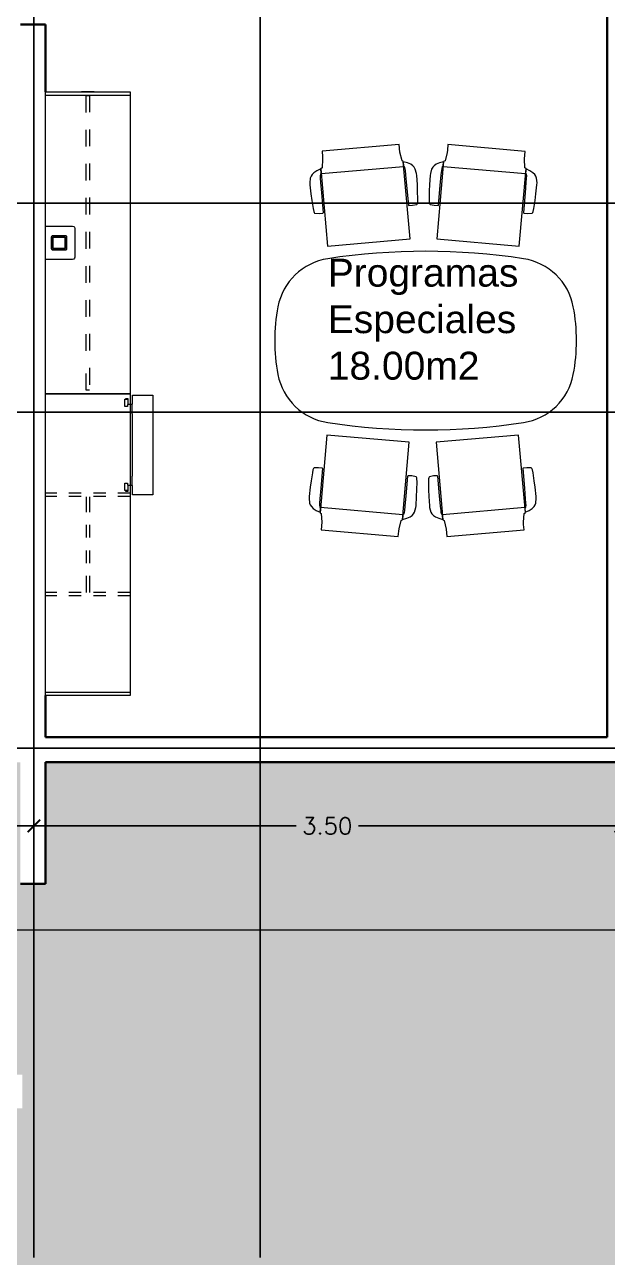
# Model space of a CAD drawing. Header units: inches. Extents: x -6 to 158, y 10 to 161.
# Drawn here: x 36.34 to 39.81, y 76.43 to 83.78 of the extents above; entities that cross this region are included whole.
import ezdxf

# ---------------------------------------------------------------- set-up
doc = ezdxf.new("R2010")
doc.units = ezdxf.units.IN
doc.header["$MEASUREMENT"] = 0
for name, pattern in [('Dash', [6, 3, -3]), ('IMPORT-AI-Linetype-8', [7811.371918, 4882.107551, -976.421456, 976.421456, -976.421456]), ('Overhead', [3.96875, 2.38125, -1.5875])]:
    doc.linetypes.add(name, pattern=pattern)
for name, color, linetype, lineweight in [('A-FLOR', 5, 'Continuous', 9), ('A-WALL', 5, 'Continuous', 9), ('I-FURN', 2, 'Continuous', 9), ('I-FURN-PNLS', 2, 'Continuous', 9), ('I-FURN-PNLS-HDLN', 1, 'Dash', 9)]:
    doc.layers.add(name, color=color, linetype=linetype, lineweight=lineweight)
for name, color, linetype in [('HATCH ACERA QUIRIBI', 33, 'FENCELINE1'), ('HATCH ZONA VERDE QUIRIBI', 119, 'FENCELINE1'), ('ZUCA-EJES', 251, 'Continuous')]:
    doc.layers.add(name, color=color, linetype=linetype)
doc.layers.add('Sector terreno natural', color=7, linetype='Continuous', lineweight=13, true_color=0xa28c7c)
doc.styles.add('DETALLES$0$DETALLES$0$TEXTO GENERAL', font='romans.shx')
doc.styles.get("Standard").update_dxf_attribs({"font": 'arial.ttf'})
doc.linetypes.add('FENCELINE1', pattern='A,0.25,-0.1,[133,ltypeshp.shx,S=0.1,R=0,X=-0.1,Y=0],-0.1,1', length=1.45)
doc.dimstyles.new('DISTRIBUCIÓN$0$PLANTA ARQUITECTONICA$0$STANDARD', dxfattribs={"dimscale": 0, "dimtxt": 0.1, "dimasz": 0.075, "dimexe": 0.0333, "dimexo": 0.0333, "dimgap": 0.0333, "dimtad": 0, "dimtih": 1, "dimtoh": 1, "dimzin": 0, "dimdsep": 46, "dimtxsty": 'DETALLES$0$DETALLES$0$TEXTO GENERAL', "dimblk": 'DISTRIBUCIÓN$0$PLANTA ARQUITECTONICA$0$_ARCHTICK', "dimcen": 0.0333, "dimdle": 0.0333, "dimclrd": 124, "dimclre": 124, "dimclrt": 1, "dimaunit": 1, "dimadec": 0, "dimazin": 0, "dimtfac": 1, "dimtix": 1, "dimtmove": 2, "dimatfit": 3, "dimfxl": 2, "dimtolj": 1, "dimtzin": 0, "dimarcsym": 0})

# ---------------------------------------------------------------- blocks, each defined once
blk = doc.blocks.new('HermanMiller_Seating_Setu_MultipurposeChair - Suspended Upholstery Ribbon Arms 5-Star Base Standard Height Range w_ Casters-601330-Level 1')
at = {"layer": 'I-FURN', "color": 251}
for p, q in [((-174.7, 301.3), (-185, 289.7)), ((-165.4, 308.8), (-174.7, 301.3)), ((-154.6, 314.3), (-165.4, 308.8)), ((-126.8, 319.4), (-154.6, 314.3)), ((-116, 319.6), (-126.8, 319.4)), ((-60.9, 318.6), (-116, 319.6)), ((-21, 316.6), (-60.9, 318.6)), ((26.5, 313.3), (-21, 316.6)), ((44.8, 311.3), (26.5, 313.3)), ((51.6, 309.1), (44.8, 311.3)), ((54.6, 307), (51.6, 309.1)), ((56.1, 304.8), (54.6, 307)), ((59.4, 279.4), (56.1, 304.8)), ((-262.9, 231.9), (-308.2, 231.9)), ((-308.2, 231.9), (-308.2, -229.9)), ((-210.4, 239.9), (-262.9, 231.9)), ((-206.5, 246.7), (-210.4, 239.9)), ((258.5, 246.7), (-206.5, 246.7)), ((-194.6, 270.6), (-203.9, 246.8)), ((-203.9, 246.8), (-178.5, 246.8)), ((-185, 289.7), (-194.6, 270.6)), ((-178.5, 246.8), (-174.5, 249.8)), ((-176.4, -246.7), (-176.4, 246.7)), ((-174.5, 249.8), (-161.4, 252.6)), ((-161.4, 252.6), (-150.1, 253.3)), ((-150.1, 253.3), (-124.5, 253.3)), ((-124.5, 253.3), (-60.9, 253.8)), ((-60.9, 253.8), (56.6, 254.3)), ((56.6, 254.3), (58.9, 257.1)), ((58.9, 257.1), (59.4, 279.4)), ((258.5, -246.7), (258.5, 246.7)), ((-308.2, -229.9), (-275.8, -229.9)), ((-275.8, -229.9), (-261.7, -230.9)), ((-261.7, -230.9), (-210.3, -238.3)), ((-210.3, -238.3), (-205.2, -246.7)), ((-205.2, -246.7), (258.5, -246.7)), ((-178.5, -246.7), (-203.9, -246.7)), ((-203.9, -246.7), (-194.6, -270.6)), ((-194.6, -270.6), (-185, -289.7)), ((-185, -289.7), (-174.7, -301.2)), ((-174.5, -249.7), (-178.5, -246.7)), ((-161.4, -252.5), (-174.5, -249.7)), ((-150.1, -253.3), (-161.4, -252.5)), ((-124.5, -253.3), (-150.1, -253.3)), ((-60.9, -253.8), (-124.5, -253.3)), ((56.6, -254.3), (-60.9, -253.8)), ((56.1, -304.7), (59.4, -279.4)), ((58.9, -257), (56.6, -254.3)), ((59.4, -279.4), (58.9, -257)), ((-174.7, -301.2), (-165.4, -308.7)), ((-165.4, -308.7), (-154.6, -314.3)), ((-154.6, -314.3), (-126.8, -319.3)), ((-126.8, -319.3), (-116, -319.5)), ((-116, -319.5), (-60.9, -318.5)), ((-60.9, -318.5), (-21, -316.5)), ((-21, -316.5), (26.5, -313.3)), ((26.5, -313.3), (44.8, -311.2)), ((44.8, -311.2), (51.6, -309)), ((51.6, -309), (54.6, -307)), ((54.6, -307), (56.1, -304.7))]:
    blk.add_line(p, q, dxfattribs=at)
blk = doc.blocks.new('HermanMiller_Locale_BRDCT_DoubleColumnTableOval - Lam 42D 72W No Cutout casters-583330-Level 1')
at = {"layer": 'I-FURN-PNLS', "color": 251}
for centre, radius, start, end in [((0, -3321.6), 3854.4, 81.29264, 98.70736), ((-529.3, 134.7), 357.9, 98.70736, 169.17574), ((529.3, 134.7), 357.9, 10.82426, 81.29264), ((175.2, 0), 1075.2, 169.17574, 190.82426), ((-175.2, 0), 1075.2, 349.17574, 10.82426), ((-529.3, -134.7), 357.9, 190.82426, 261.29264), ((529.3, -134.7), 357.9, 278.70736, 349.17574), ((0, 3321.6), 3854.5, 261.29264, 278.70736)]:
    blk.add_arc(centre, radius, start, end, dxfattribs=at)
blk = doc.blocks.new('HermanMiller_Locale_BRWUF_WorkbaseFullDisplay - Lam WB Lam Upper Left Fin End Alt Doors WB Cutout-601441-Level 1')
at = {"layer": 'I-FURN-PNLS', "color": 251}
for p, q in [((0, 252.5), (1800, 252.5)), ((0, -252.5), (0, 252.5)), ((20.3, 252.5), (20.3, -252.5)), ((1800, 252.5), (1800, -252.5)), ((-2.9, 37.4), (-2.9, 38.3)), ((-2.9, 38.3), (0, 38.3)), ((-2.9, 37.5), (0, 37.5)), ((-2.9, -37.5), (-2.9, 37.4)), ((0, 37.4), (-2.9, 37.4)), ((-2.9, -38.3), (-2.9, -37.5)), ((-2.9, -37.5), (0, -37.5)), ((0, -37.5), (-2.9, -37.5)), ((0, -38.3), (-2.9, -38.3)), ((800, -91.9), (802, -84.4)), ((800, -232.2), (800, -91.9)), ((802, -84.4), (807.5, -78.9)), ((807.5, -78.9), (815, -76.9)), ((815, -76.9), (985, -76.9)), ((855.4, -135.5), (856.4, -131.7)), ((855.4, -208.4), (855.4, -135.5)), ((856.4, -131.7), (859.8, -128.3)), ((859.8, -128.3), (863.5, -127.3)), ((863.2, -135.7), (863, -136.5)), ((863, -136.5), (863, -207.4)), ((863.8, -135.1), (863.2, -135.7)), ((863.5, -127.3), (936.5, -127.3)), ((864.5, -134.9), (863.8, -135.1)), ((935.5, -134.9), (864.5, -134.9)), ((866.3, -208.6), (866.3, -135.2)), ((866.3, -135.2), (933.1, -135.2)), ((933.1, -135.2), (933.1, -208.6)), ((936.2, -135.1), (935.5, -134.9)), ((936.8, -135.7), (936.2, -135.1)), ((936.5, -127.3), (940.2, -128.3)), ((937, -136.5), (936.8, -135.7)), ((937, -207.4), (937, -136.5)), ((940.2, -128.3), (943.6, -131.7)), ((943.6, -131.7), (944.6, -135.5)), ((944.6, -135.5), (944.6, -208.4)), ((985, -76.9), (992.5, -78.9)), ((992.5, -78.9), (998, -84.4)), ((998, -84.4), (1000, -91.9)), ((1000, -91.9), (1000, -232.2)), ((856.4, -212.1), (855.4, -208.4)), ((859.8, -215.5), (856.4, -212.1)), ((863.5, -216.5), (859.8, -215.5)), ((863, -207.4), (863.2, -208.1)), ((863.2, -208.1), (863.8, -208.7)), ((936.5, -216.5), (863.5, -216.5)), ((863.8, -208.7), (864.5, -208.9)), ((864.5, -208.9), (935.5, -208.9)), ((933.1, -208.6), (866.3, -208.6)), ((935.5, -208.9), (936.2, -208.7)), ((936.2, -208.7), (936.8, -208.1)), ((940.2, -215.5), (936.5, -216.5)), ((936.8, -208.1), (937, -207.4)), ((943.6, -212.1), (940.2, -215.5)), ((944.6, -208.4), (943.6, -212.1)), ((1800, -252.5), (0, -252.5)), ((800, -252.5), (800, -232.2)), ((1000, -252.5), (800, -252.5)), ((1000, -232.2), (1000, -252.5))]:
    blk.add_line(p, q, dxfattribs=at)
at = {"layer": 'I-FURN-PNLS-HDLN', "color": 251}
for p, q in [((20.8, 9.7), (122.4, 9.7)), ((20.8, -9.6), (20.8, 9.7)), ((224, 9.7), (325.6, 9.7)), ((427.2, 9.7), (528.8, 9.7)), ((630.4, 9.7), (732, 9.7)), ((833.6, 9.7), (935.2, 9.7)), ((1036.8, 9.7), (1138.4, 9.7)), ((1240, 9.7), (1341.6, 9.7)), ((1443.2, 9.7), (1544.8, 9.7)), ((1646.4, 9.7), (1779.2, 9.7)), ((1779.2, 9.7), (1779.2, -9.6)), ((122.4, -9.6), (20.8, -9.6)), ((325.6, -9.6), (224, -9.6)), ((528.8, -9.6), (427.2, -9.6)), ((732, -9.6), (630.4, -9.6)), ((935.2, -9.6), (833.6, -9.6)), ((1138.4, -9.6), (1036.8, -9.6)), ((1341.6, -9.6), (1240, -9.6)), ((1544.8, -9.6), (1443.2, -9.6)), ((1779.2, -9.6), (1646.4, -9.6))]:
    blk.add_line(p, q, dxfattribs=at)
blk = doc.blocks.new('HermanMiller_Locale_BRRW_RollingWhiteboard - Rolling Whiteboard-601446-Level 1')
at = {"layer": 'I-FURN-PNLS', "color": 251}
for p, q in [((8.3, 266), (8.3, 387.1)), ((8.3, 387.1), (602.3, 387.1)), ((602.3, 387.1), (602.3, 266)), ((62.5, 266), (8.3, 266)), ((27.9, 238.5), (62.5, 238.5)), ((27.9, 226.7), (27.9, 238.5)), ((30.8, 226.7), (27.9, 226.7)), ((30.8, 235.4), (30.8, 226.7)), ((32.6, 235.4), (30.8, 235.4)), ((32.6, 220.5), (32.6, 235.4)), ((62.5, 238.5), (62.5, 266)), ((65.4, 263.8), (65.4, 235.4)), ((119.4, 263.8), (65.4, 263.8)), ((65.4, 235.4), (76.7, 235.4)), ((76.7, 235.4), (76.7, 220.5)), ((119.4, 266), (119.4, 263.8)), ((491.1, 266), (119.4, 266)), ((491.1, 263.8), (491.1, 266)), ((545.2, 263.8), (491.1, 263.8)), ((533.9, 235.4), (545.2, 235.4)), ((533.9, 220.5), (533.9, 235.4)), ((545.2, 235.4), (545.2, 263.8)), ((548.1, 266), (548.1, 238.5)), ((602.3, 266), (548.1, 266)), ((548.1, 238.5), (582.7, 238.5)), ((577.9, 235.4), (577.9, 220.5)), ((579.8, 235.4), (577.9, 235.4)), ((579.8, 226.7), (579.8, 235.4)), ((582.7, 226.7), (579.8, 226.7)), ((582.7, 238.5), (582.7, 226.7)), ((76.7, 220.5), (32.6, 220.5)), ((577.9, 220.5), (533.9, 220.5))]:
    blk.add_line(p, q, dxfattribs=at)
blk = doc.blocks.new('HermanMiller_Locale_BRWUS_WorkbaseUpperShelving1 - Lam WB Lam Upper Right Fin End Alt Doors-601447-Level 1')
at = {"layer": 'I-FURN-PNLS', "color": 251}
for p, q in [((0, 252.5), (62.5, 252.5)), ((0, -252.5), (0, 252.5)), ((65.4, 252.5), (545.2, 252.5)), ((548.1, 252.5), (1800, 252.5)), ((1779.7, -252.5), (1779.7, 252.5)), ((1800, 252.5), (1800, -252.5)), ((1800, -252.5), (0, -252.5))]:
    blk.add_line(p, q, dxfattribs=at)
at = {"layer": 'I-FURN-PNLS', "color": 251, "linetype": 'Overhead'}
for p, q in [((594.1, 252.5), (594.1, 179.4)), ((613.4, 252.5), (613.4, 179.4)), ((1186.6, 252.5), (1186.6, 179.4)), ((1205.9, 254.8), (1205.9, 179.4)), ((594.1, 106.4), (594.1, 33.3)), ((613.4, 106.4), (613.4, 33.3)), ((1186.6, 106.4), (1186.6, 33.3)), ((1205.9, 106.4), (1205.9, 33.3)), ((614.7, 9.7), (706.2, 9.7)), ((782.4, 9.7), (858.6, 9.7)), ((934.8, 9.7), (1011, 9.7)), ((1087.2, 9.7), (1186.6, 9.7)), ((594.1, -39.8), (594.1, -112.8)), ((613.4, -39.8), (613.4, -112.8)), ((614.7, -9.6), (706.2, -9.6)), ((782.4, -9.6), (858.6, -9.6)), ((934.8, -9.6), (1011, -9.6)), ((1087.2, -9.6), (1186.6, -9.6)), ((1186.6, -39.8), (1186.6, -112.8)), ((1205.9, -39.8), (1205.9, -112.8)), ((594.1, -185.9), (594.1, -252.5)), ((613.4, -185.9), (613.4, -252.5)), ((1186.6, -185.9), (1186.6, -252.5)), ((1205.9, -185.9), (1205.9, -252.5))]:
    blk.add_line(p, q, dxfattribs=at)
blk = doc.blocks.new('DISTRIBUCIÓN$0$PLANTA ARQUITECTONICA$0$_ARCHTICK')
at = {"color": 0, "linetype": 'ByBlock', "const_width": 0.15}
blk.add_lwpolyline([(-0.5, -0.5), (0.5, 0.5)], dxfattribs=at)
blk = doc.blocks.new('*D1002')
at = {"layer": 'Defpoints', "color": 0, "linetype": 'ByBlock', "transparency": 16777216}
for p in [(31.141, 79.468), (36.391, 79.468), (36.391, 79.0036)]:
    blk.add_point(p, dxfattribs=at)
at = {"layer": 'HATCH ACERA QUIRIBI', "color": 124, "linetype": 'ByBlock', "lineweight": -2, "transparency": 16777216}
for p, q in [((31.141, 79.4347), (31.141, 78.9703)), ((36.391, 79.4347), (36.391, 78.9703)), ((31.1077, 79.0036), (33.5803, 79.0036)), ((36.4243, 79.0036), (33.9517, 79.0036))]:
    blk.add_line(p, q, dxfattribs=at)
at = {"layer": 'HATCH ACERA QUIRIBI', "color": 124, "linetype": 'ByBlock', "lineweight": -2, "transparency": 16777216, "xscale": 0.075, "yscale": 0.075, "zscale": 0.075, "rotation": 180}
blk.add_blockref('DISTRIBUCIÓN$0$PLANTA ARQUITECTONICA$0$_ARCHTICK', (31.141, 79.0036), dxfattribs=at)
at = {"layer": 'HATCH ACERA QUIRIBI', "color": 124, "linetype": 'ByBlock', "lineweight": -2, "transparency": 16777216, "xscale": 0.075, "yscale": 0.075, "zscale": 0.075}
blk.add_blockref('DISTRIBUCIÓN$0$PLANTA ARQUITECTONICA$0$_ARCHTICK', (36.391, 79.0036), dxfattribs=at)
at = {"layer": 'HATCH ACERA QUIRIBI', "color": 1, "linetype": 'ByBlock', "transparency": 16777216, "insert": (33.766, 79.0036), "char_height": 0.1, "attachment_point": 5, "style": 'DETALLES$0$DETALLES$0$TEXTO GENERAL'}
blk.add_mtext('\\A1;5.25', dxfattribs=at)
blk = doc.blocks.new('*D1003')
at = {"layer": 'Defpoints', "color": 0, "transparency": 16777216}
for p in [(36.391, 79.468), (39.891, 79.468), (39.891, 79.0036)]:
    blk.add_point(p, dxfattribs=at)
at = {"layer": 'Sector terreno natural', "color": 124, "lineweight": -2, "transparency": 16777216}
for p, q in [((36.391, 79.4347), (36.391, 78.9703)), ((39.891, 79.4347), (39.891, 78.9703)), ((36.3577, 79.0036), (37.9553, 79.0036)), ((39.9243, 79.0036), (38.3267, 79.0036))]:
    blk.add_line(p, q, dxfattribs=at)
at = {"layer": 'Sector terreno natural', "color": 124, "lineweight": -2, "transparency": 16777216, "xscale": 0.075, "yscale": 0.075, "zscale": 0.075, "rotation": 180}
blk.add_blockref('DISTRIBUCIÓN$0$PLANTA ARQUITECTONICA$0$_ARCHTICK', (36.391, 79.0036), dxfattribs=at)
at = {"layer": 'Sector terreno natural', "color": 124, "lineweight": -2, "transparency": 16777216, "xscale": 0.075, "yscale": 0.075, "zscale": 0.075}
blk.add_blockref('DISTRIBUCIÓN$0$PLANTA ARQUITECTONICA$0$_ARCHTICK', (39.891, 79.0036), dxfattribs=at)
at = {"layer": 'Sector terreno natural', "color": 1, "transparency": 16777216, "insert": (38.141, 79.0036), "char_height": 0.1, "attachment_point": 5, "style": 'DETALLES$0$DETALLES$0$TEXTO GENERAL'}
blk.add_mtext('\\A1;3.50', dxfattribs=at)

msp = doc.modelspace()

# ---------------------------------------------------------------- hatches: boundary and pattern name
at = {"layer": 'HATCH ACERA QUIRIBI', "linetype": 'ByBlock'}
h = msp.add_hatch(dxfattribs=at)
h.set_pattern_fill('AR-SAND', color=33, scale=0.005)
h.set_pattern_definition([(37.5, (-2717.0635, -1543.11324), (-0.008000156, 0.244706619), [0, -0.19304, 0, -0.2159, 0, -0.206375]), (7.5, (-2717.0635, -1543.11324), (0.22476164, 0.35841255), [0, -0.10414, 0, -0.17399, 0, -0.066675]), (327.5, (-2717.2197, -1543.11324), (0.395496185, 0.000718592), [0, -0.0635, 0, -0.2286, 0, -0.29845]), (317.5, (-2717.2197, -1543.11324), (0.381778226, 0.11146466), [0, -0.03175, 0, -0.14986, 0, -0.17145])])
h.paths.add_polyline_path([(20.0346, 112.3765), (20.7064, 97.4211), (20.7064, 84.3621), (20.7064, 67.7191), (26.7389, 69.4585), (35.0142, 71.8447), (44.88, 77.1027), (47.8682, 92.7059), (50.122, 111.7901)])
h.paths.add_polyline_path([(21.2908, 111.1518), (21.9064, 97.448), (21.9064, 84.3621), (21.9064, 69.314), (26.4064, 70.6115), (34.5609, 72.9628), (43.8093, 77.8919), (46.6816, 92.8893), (48.775, 110.6162)], flags=16)
h = msp.add_hatch(dxfattribs=at)
h.set_pattern_fill('AR-SAND', color=33, scale=0.005)
h.set_pattern_definition([(37.5, (-2956.6152, -1549.60437), (-0.008000156, 0.244706619), [0, -0.19304, 0, -0.2159, 0, -0.206375]), (7.5, (-2956.6152, -1549.60437), (0.224761642, 0.35841255), [0, -0.10414, 0, -0.17399, 0, -0.066675]), (327.5, (-2956.7714, -1549.60437), (0.395496185, 0.000718592), [0, -0.0635, 0, -0.2286, 0, -0.29845]), (317.5, (-2956.7714, -1549.60437), (0.381778226, 0.11146466), [0, -0.03175, 0, -0.14986, 0, -0.17145])])
h.paths.add_polyline_path([(25.0564, 79.3832), (24.0564, 79.3832), (24.0564, 108.5769), (37.4607, 108.5769), (37.4607, 102.5769), (45.9909, 102.5769), (43.8762, 87.8832), (40.9607, 87.8832), (40.9607, 78.3832), (34.9993, 78.3832), (32.9993, 73.0085), (27.9064, 71.54), (27.9064, 71.044), (26.4064, 70.6115), (26.4064, 71.5832), (21.9064, 71.5832), (21.9064, 73.0832), (28.0564, 73.0832), (31.3842, 74.0428), (32.9993, 78.3832), (28.0564, 78.3832), (28.0564, 79.3832), (36.3107, 79.3832), (36.3107, 78.6582), (36.4607, 78.6582), (36.4607, 79.3832), (39.9607, 79.3832), (39.9607, 88.8832), (43.0098, 88.8832), (44.8367, 101.5769), (36.4607, 101.5769), (36.4607, 107.5769), (25.0564, 107.5769)])
at = {"layer": 'HATCH ZONA VERDE QUIRIBI', "linetype": 'Continuous'}
h = msp.add_hatch(dxfattribs=at)
h.set_pattern_fill('GRASS', color=112, scale=0.005, style=0)
h.set_pattern_definition([(90, (-2717.0635, -1543.11324), (-0.0898025612, 0.0898025612), [0.0238125, -0.1557926224]), (45, (-2717.0635, -1543.11324), (-0.089802561, 0.089802561), [0.0238125, -0.1031875]), (135, (-2717.0635, -1543.11324), (-0.089802561, -0.089802561), [0.0238125, -0.1031875])])
h.paths.add_polyline_path([(26.2064, 71.3832), (26.2064, 70.762), (22.1064, 69.5798), (22.1064, 71.3832)])
h.paths.add_polyline_path([(38.3262, 110.6087), (38.7107, 110.6014), (38.7107, 110.8123), (38.3262, 110.8198)])
h.paths.add_polyline_path([(38.7107, 110.525), (38.3262, 110.5323), (38.3262, 107.5769), (38.7107, 107.5769)])
h.paths.add_polyline_path([(40.3882, 110.4932), (39.3109, 110.5136), (39.3109, 107.5769), (40.3882, 107.5769)])
h.paths.add_polyline_path([(39.3109, 110.5901), (40.3882, 110.5697), (40.3882, 110.7796), (39.3109, 110.8006)])
h.paths.add_polyline_path([(40.9885, 110.5583), (41.3719, 110.551), (41.3718, 110.7604), (40.9885, 110.7679)])
h.paths.add_polyline_path([(41.3719, 110.4746), (40.9885, 110.4818), (40.9885, 107.5769), (41.373, 107.5769)])
h.paths.add_polyline_path([(32.07, 77.5194), (32.07, 77.3194), (30.1271, 77.3194), (30.1271, 77.5194)])
h.paths.add_polyline_path([(32.9993, 78.3832), (28.0564, 78.3832), (28.0564, 73.0832), (31.3842, 74.0428)])
h.paths.add_polyline_path([(35.2114, 77.5194), (36.3227, 77.5194), (36.3227, 77.3194), (35.2114, 77.3194)])
h.paths.add_polyline_path([(35.8736, 77.3194), (35.8736, 77.1694), (35.6099, 77.1694), (35.6099, 77.3194)])
h.paths.add_polyline_path([(41.9719, 110.5396), (42.6141, 110.5275), (42.6126, 110.4511), (41.9719, 110.4632), (41.9732, 107.5769), (46.9607, 107.5769), (46.9607, 104.5668), (42.4607, 104.5668), (42.4607, 102.5769), (45.9909, 102.5769), (43.8762, 87.8832), (40.9607, 87.8832), (40.9607, 78.3832), (34.9993, 78.3832), (32.9993, 73.0085), (28.0564, 71.5832), (28.0564, 71.2434), (34.5042, 73.1026), (43.6755, 77.9906), (46.5332, 92.9123), (48.6066, 110.4694), (42.4606, 110.5892), (42.4606, 110.7392), (41.9718, 110.7487)])
h.paths.add_polyline_path([(28.9249, 111.0016), (28.9249, 108.5769), (37.4607, 108.5769), (37.4607, 107.5769), (37.7259, 107.5769), (37.7259, 110.8214), (38.2456, 110.8214), (37.4607, 110.8367), (37.4607, 110.6866), (31.0607, 110.8113), (31.0607, 110.9614), (25.0564, 111.0784), (25.0564, 110.9284), (21.4479, 110.9987), (22.0564, 97.4514), (22.0564, 79.3832), (22.7747, 79.3832), (22.6557, 79.4325), (22.6223, 79.5132), (22.6223, 80.2701), (22.7364, 80.3174), (23.9933, 80.3174), (24.0564, 80.1649), (24.0564, 108.5769), (27.3411, 108.5769), (27.3411, 111.0208), (27.9414, 111.0208), (27.9414, 108.5769), (28.3257, 108.5769), (28.3257, 111.0016)])
h.paths.add_polyline_path([(27.3411, 110.742), (27.3411, 110.8184), (25.2279, 110.8586), (25.2264, 110.7822)])
h.paths.add_polyline_path([(28.3257, 110.7232), (28.3257, 110.7997), (27.9414, 110.807), (27.9414, 110.7305)])
h.paths.add_polyline_path([(28.9249, 110.7883), (28.9249, 110.7118), (31.2126, 110.6683), (31.2141, 110.7447)])

# ---------------------------------------------------------------- linework, layer by layer
at = {"layer": 'A-FLOR', "color": 1}
msp.add_line((34.9993, 78.3832), (40.9607, 78.3832), dxfattribs=at)
at = {"layer": 'A-WALL', "lineweight": 35}
for p, q in [((39.8107, 84.7332), (39.8107, 79.5332)), ((36.4607, 83.7832), (36.3107, 83.7832)), ((36.4607, 83.3819), (36.4607, 83.7832)), ((36.4607, 79.5332), (36.4607, 79.7819)), ((39.8107, 79.5332), (36.4607, 79.5332)), ((36.4607, 79.3832), (39.9607, 79.3832)), ((36.4607, 78.6582), (36.4607, 79.3832)), ((36.3107, 78.6582), (36.4607, 78.6582))]:
    msp.add_line(p, q, dxfattribs=at)
at = {"layer": 'ZUCA-EJES', "color": 253, "linetype": 'IMPORT-AI-Linetype-8', "ltscale": 0.01}
for p, q in [((36.3913, 113.0964), (36.3913, 76.4303)), ((37.741, 110.5434), (37.741, 76.4303)), ((50.3993, 82.718), (25.0564, 82.718)), ((50.3482, 81.4723), (25.0564, 81.4723)), ((50.3482, 79.468), (25.0564, 79.468))]:
    msp.add_line(p, q, dxfattribs=at)

# ---------------------------------------------------------------- block references
at = {"layer": 'I-FURN'}
for p, xscale, yscale, zscale, rotation in [((38.3661, 82.7407), 0.000999999999999, 0.000999999999999, 0.000999999999999, 274.9999999999999), ((39.0626, 82.7407), 0.0009999999999989997, 0.0009999999999989997, 0.0009999999999989997, 265.0000000000001), ((38.3619, 81.0564), 0.0009999999999989997, 0.0009999999999989997, 0.0009999999999989997, 85), ((39.0585, 81.0564), 0.0009999999999989997, 0.0009999999999989997, 0.0009999999999989997, 94.99999999999979)]:
    msp.add_blockref('HermanMiller_Seating_Setu_MultipurposeChair - Suspended Upholstery Ribbon Arms 5-Star Base Standard Height Range w_ Casters-601330-Level 1', p, dxfattribs=dict(at, xscale=xscale, yscale=yscale, zscale=zscale, rotation=rotation))
at = {"layer": 'I-FURN-PNLS', "xscale": 0.000999999999999, "yscale": 0.000999999999999, "zscale": 0.000999999999999, "rotation": 270}
for name, p in [('HermanMiller_Locale_BRWUF_WorkbaseFullDisplay - Lam WB Lam Upper Left Fin End Alt Doors WB Cutout-601441-Level 1', (36.7132, 83.3819)), ('HermanMiller_Locale_BRWUS_WorkbaseUpperShelving1 - Lam WB Lam Upper Right Fin End Alt Doors-601447-Level 1', (36.7132, 81.5819))]:
    msp.add_blockref(name, p, dxfattribs=at)
at = {"layer": 'I-FURN-PNLS', "xscale": 0.000999999999999, "yscale": 0.000999999999999, "zscale": 0.000999999999999}
msp.add_blockref('HermanMiller_Locale_BRDCT_DoubleColumnTableOval - Lam 42D 72W No Cutout casters-583330-Level 1', (38.7274, 81.8985), dxfattribs=at)
at = {"layer": 'I-FURN-PNLS', "color": 251, "xscale": 0.000999999999999, "yscale": 0.000999999999999, "zscale": 0.000999999999999, "rotation": 270}
msp.add_blockref('HermanMiller_Locale_BRRW_RollingWhiteboard - Rolling Whiteboard-601446-Level 1', (36.7132, 81.5819), dxfattribs=at)

# ---------------------------------------------------------------- texts
at = {"layer": 'Sector terreno natural', "color": 2, "insert": (38.1439, 82.387), "char_height": 0.166418, "attachment_point": 1}
msp.add_mtext_dynamic_manual_height_columns('{\\f@Arial Unicode MS|b0|i0|c0|p34;Programas \\PEspeciales \\P18.00m2}', width=11.731436, gutter_width=5, heights=[0], dxfattribs=at)

# ---------------------------------------------------------------- dimensions: what is measured, and where the dimension line sits
at = {"layer": 'HATCH ACERA QUIRIBI', "color": 33, "linetype": 'ByBlock'}
dim = msp.add_aligned_dim(p1=(31.141, 79.468), p2=(36.391, 79.468), distance=-0.4644, dimstyle='DISTRIBUCIÓN$0$PLANTA ARQUITECTONICA$0$STANDARD', override={"dimscale": 1}, dxfattribs=at)
dim.commit()
dim.dimension.update_dxf_attribs({"geometry": '*D1002', "text_midpoint": (33.766, 79.0036)})
at = {"layer": 'Sector terreno natural', "color": 2}
dim = msp.add_aligned_dim(p1=(36.391, 79.468), p2=(39.891, 79.468), distance=-0.4644, dimstyle='DISTRIBUCIÓN$0$PLANTA ARQUITECTONICA$0$STANDARD', override={"dimscale": 1}, dxfattribs=at)
dim.commit()
dim.dimension.update_dxf_attribs({"geometry": '*D1003', "text_midpoint": (38.141, 79.0036)})

doc.saveas('drawing.dxf')
